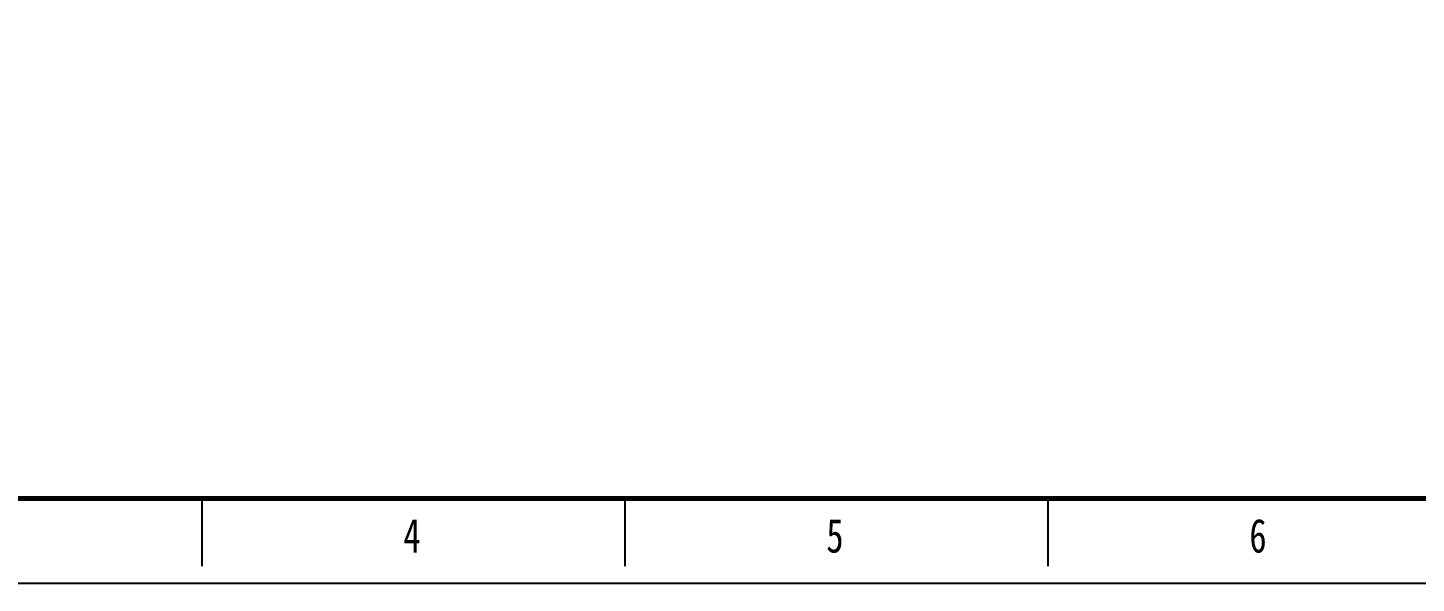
# Model space of a CAD drawing. Extents: x 7651907 to 8255021, y -2490714 to -1144618.
# Drawn here: x 7866080 to 7917027, y -2339497 to -2319122 of the extents above; entities that cross this region are included whole.
import ezdxf

# ---------------------------------------------------------------- set-up
doc = ezdxf.new("R2010")
doc.units = 0
doc.header["$LTSCALE"] = 1000
doc.layers.get('0').update_dxf_attribs({"linetype": 'CONTINUOUS'})
doc.styles.add('图框字体', font='simhei.ttf')

# ---------------------------------------------------------------- blocks, each defined once
blk = doc.blocks.new('A2-H')
at = {"color": 0}
for p, q in [((154.5, 10), (154.5, 2)), ((204.5, 10), (204.5, 2)), ((254.5, 10), (254.5, 2))]:
    blk.add_line(p, q, dxfattribs=at)
blk.add_lwpolyline([(0, 0), (594, 0), (594, 420), (0, 420)], close=True, dxfattribs=at)
at = {"color": 0, "const_width": 0.6}
blk.add_lwpolyline([(25, 10), (584, 10), (584, 410), (25, 410)], close=True, dxfattribs=at)
at = {"style": '图框字体', "width": 0.75}
for s, p in [('4', (178.32, 3.62)), ('5', (228.32, 3.62)), ('6', (278.32, 3.62))]:
    blk.add_text(s, height=4, dxfattribs=at).set_placement(p)

msp = doc.modelspace()

# ---------------------------------------------------------------- block references
at = {"color": 0, "xscale": 310.4639999999999, "yscale": 310.4639999999999, "zscale": 310.4639999999999}
msp.add_blockref('A2-H', (7824495.7, -2339496.8), dxfattribs=at)

doc.saveas('drawing.dxf')
